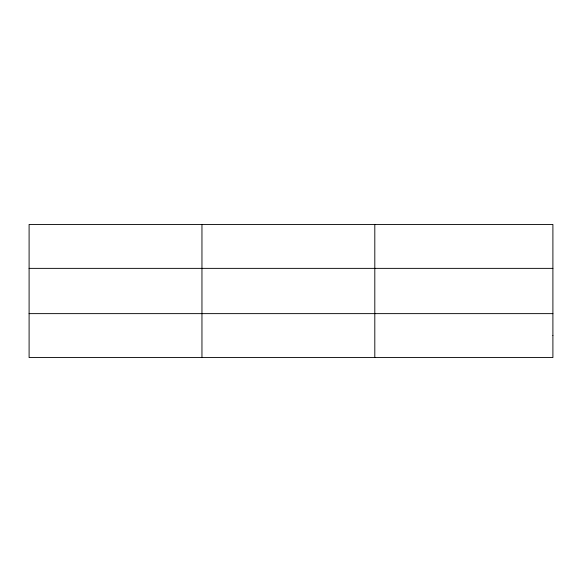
<?xml version="1.0" encoding="UTF-8"?>
<svg xmlns="http://www.w3.org/2000/svg" width="582" height="582" viewBox="0 0 582 582"><rect width="100%" height="100%" fill="white"/><g stroke="black" fill="none" stroke-linecap="round" stroke-linejoin="round"><path stroke-width="0.87" d="M201.954 357.566L201.954 224.434M374.808 357.566L374.808 224.434M29.1 268.367L552.9 268.367M29.1 313.633L552.9 313.633M552.9 335.603L552.9 357.566L29.1 357.566L29.1 224.434L552.9 224.434L552.9 335.603"/></g></svg>
